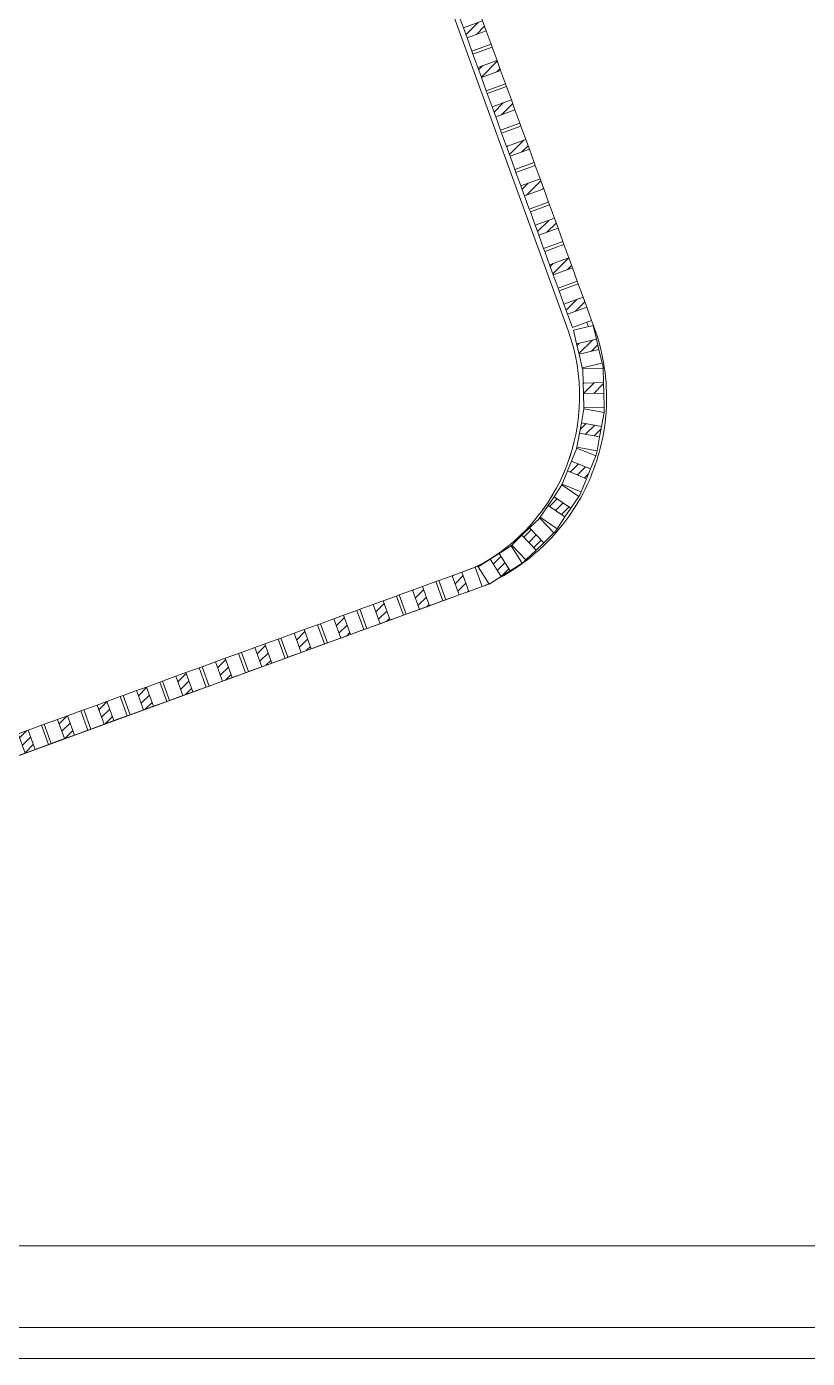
# Model space of a CAD drawing. Header units: millimetres. Extents: x -32090 to 18410, y 18847 to 76047.
# Drawn here: x -14990 to -11177, y 18847 to 25347 of the extents above; entities that cross this region are included whole.
import ezdxf

# ---------------------------------------------------------------- set-up
doc = ezdxf.new("R2010")
doc.units = ezdxf.units.MM
for name, color, linetype, lineweight in [('A-FLOR', 192, 'Continuous', 5), ('A-GLAZ-CURT', 52, 'Continuous', 5), ('A-GLAZ-CWMG', 51, 'Continuous', 5), ('A-WALL', 113, 'Continuous', 5)]:
    doc.layers.add(name, color=color, linetype=linetype, lineweight=lineweight)

# ---------------------------------------------------------------- blocks, each defined once
blk = doc.blocks.new('GUTTER_1 - GUTTER_1-8544427-1st Traffic Floor Plan - Pedestrian')
at = {"layer": 'A-FLOR'}
for p, q in [((-31939.9, 18997), (18260.1, 18997)), ((18410.1, 18847), (-32089.9, 18847))]:
    blk.add_line(p, q, dxfattribs=at)
blk = doc.blocks.new('X Block - X Block-V470-1st Traffic Floor Plan - Pedestrian')
at = {"layer": 'A-GLAZ-CURT'}
h = blk.add_hatch(dxfattribs=at)
h.set_pattern_fill('FP_455', color=256, style=0, pattern_type=2)
h.set_pattern_definition([(115, (28176.08, 3364.584), (-31.720773, -14.79164), [])])
h.paths.add_polyline_path([(18.3, -50), (18.3, 50), (-33.3, 50), (-33.3, -50)])
for p, q in [((-102.5, 50), (-33.3, 50)), ((18.3, 50), (-33.3, 50)), ((-33.3, 50), (-33.3, -50)), ((18.3, -50), (18.3, 50)), ((18.3, 50), (87.5, 50)), ((87.5, 50), (87.5, -50)), ((-33.3, -50), (-102.5, -50)), ((-33.3, -50), (18.3, -50)), ((87.5, -50), (18.3, -50))]:
    blk.add_line(p, q, dxfattribs=at)
blk = doc.blocks.new('X Block - X Block-V471-1st Traffic Floor Plan - Pedestrian')
at = {"layer": 'A-GLAZ-CURT'}
h = blk.add_hatch(dxfattribs=at)
h.set_pattern_fill('FP_456', color=256, style=0, pattern_type=2)
h.set_pattern_definition([(115, (27971.08, 3364.584), (-31.720773, -14.79164), [])])
h.paths.add_polyline_path([(-33.3, -50), (18.3, -50), (18.3, 50), (-33.3, 50)])
for p, q in [((-102.5, 50), (-102.5, -50)), ((-102.5, 50), (-33.3, 50)), ((18.3, 50), (-33.3, 50)), ((-33.3, 50), (-33.3, -50)), ((18.3, -50), (18.3, 50)), ((18.3, 50), (87.5, 50)), ((87.5, 50), (87.5, -50)), ((-33.3, -50), (-102.5, -50)), ((-33.3, -50), (18.3, -50)), ((87.5, -50), (18.3, -50))]:
    blk.add_line(p, q, dxfattribs=at)
blk = doc.blocks.new('X Block - X Block-V472-1st Traffic Floor Plan - Pedestrian')
at = {"layer": 'A-GLAZ-CURT'}
h = blk.add_hatch(dxfattribs=at)
h.set_pattern_fill('FP_457', color=256, style=0, pattern_type=2)
h.set_pattern_definition([(115, (27766.08, 3364.584), (-31.720773, -14.79164), [])])
h.paths.add_polyline_path([(-33.3, -50), (18.3, -50), (18.3, 50), (-33.3, 50)])
for p, q in [((-102.5, 50), (-102.5, -50)), ((-102.5, 50), (-33.3, 50)), ((18.3, 50), (-33.3, 50)), ((-33.3, 50), (-33.3, -50)), ((18.3, -50), (18.3, 50)), ((18.3, 50), (87.5, 50)), ((87.5, 50), (87.5, -50)), ((-33.3, -50), (-102.5, -50)), ((-33.3, -50), (18.3, -50)), ((87.5, -50), (18.3, -50))]:
    blk.add_line(p, q, dxfattribs=at)
blk = doc.blocks.new('X Block - X Block-V473-1st Traffic Floor Plan - Pedestrian')
at = {"layer": 'A-GLAZ-CURT'}
h = blk.add_hatch(dxfattribs=at)
h.set_pattern_fill('FP_458', color=256, style=0, pattern_type=2)
h.set_pattern_definition([(115, (27561.08, 3364.584), (-31.720773, -14.79164), [])])
h.paths.add_polyline_path([(18.3, -50), (18.3, 50), (-33.3, 50), (-33.3, -50)])
for p, q in [((-102.5, 50), (-102.5, -50)), ((-102.5, 50), (-33.3, 50)), ((18.3, 50), (-33.3, 50)), ((-33.3, 50), (-33.3, -50)), ((18.3, -50), (18.3, 50)), ((18.3, 50), (87.5, 50)), ((87.5, 50), (87.5, -50)), ((-33.3, -50), (-102.5, -50)), ((-33.3, -50), (18.3, -50)), ((87.5, -50), (18.3, -50))]:
    blk.add_line(p, q, dxfattribs=at)
blk = doc.blocks.new('X Block - X Block-V474-1st Traffic Floor Plan - Pedestrian')
at = {"layer": 'A-GLAZ-CURT'}
h = blk.add_hatch(dxfattribs=at)
h.set_pattern_fill('FP_459', color=256, style=0, pattern_type=2)
h.set_pattern_definition([(115, (27356.08, 3364.584), (-31.720773, -14.79164), [])])
h.paths.add_polyline_path([(18.3, -50), (18.3, 50), (-33.3, 50), (-33.3, -50)])
for p, q in [((-102.5, 50), (-102.5, -50)), ((-102.5, 50), (-33.3, 50)), ((18.3, 50), (-33.3, 50)), ((-33.3, 50), (-33.3, -50)), ((18.3, -50), (18.3, 50)), ((18.3, 50), (87.5, 50)), ((87.5, 50), (87.5, -50)), ((-33.3, -50), (-102.5, -50)), ((-33.3, -50), (18.3, -50)), ((87.5, -50), (18.3, -50))]:
    blk.add_line(p, q, dxfattribs=at)
blk = doc.blocks.new('X Block - X Block-V475-1st Traffic Floor Plan - Pedestrian')
at = {"layer": 'A-GLAZ-CURT'}
h = blk.add_hatch(dxfattribs=at)
h.set_pattern_fill('FP_460', color=256, style=0, pattern_type=2)
h.set_pattern_definition([(115, (27151.08, 3364.584), (-31.720773, -14.79164), [])])
h.paths.add_polyline_path([(-33.3, -50), (18.3, -50), (18.3, 50), (-33.3, 50)])
for p, q in [((-102.5, 50), (-102.5, -50)), ((-102.5, 50), (-33.3, 50)), ((18.3, 50), (-33.3, 50)), ((-33.3, 50), (-33.3, -50)), ((18.3, -50), (18.3, 50)), ((18.3, 50), (87.5, 50)), ((87.5, 50), (87.5, -50)), ((-33.3, -50), (-102.5, -50)), ((-33.3, -50), (18.3, -50)), ((87.5, -50), (18.3, -50))]:
    blk.add_line(p, q, dxfattribs=at)
blk = doc.blocks.new('X Block - X Block-V476-1st Traffic Floor Plan - Pedestrian')
at = {"layer": 'A-GLAZ-CURT'}
h = blk.add_hatch(dxfattribs=at)
h.set_pattern_fill('FP_461', color=256, style=0, pattern_type=2)
h.set_pattern_definition([(115, (26946.08, 3364.584), (-31.720773, -14.79164), [])])
h.paths.add_polyline_path([(18.3, -50), (18.3, 50), (-33.3, 50), (-33.3, -50)])
for p, q in [((-102.5, 50), (-102.5, -50)), ((-102.5, 50), (-33.3, 50)), ((18.3, 50), (-33.3, 50)), ((-33.3, 50), (-33.3, -50)), ((18.3, -50), (18.3, 50)), ((18.3, 50), (87.5, 50)), ((87.5, 50), (87.5, -50)), ((-33.3, -50), (-102.5, -50)), ((-33.3, -50), (18.3, -50)), ((87.5, -50), (18.3, -50))]:
    blk.add_line(p, q, dxfattribs=at)
blk = doc.blocks.new('X Block - X Block-V477-1st Traffic Floor Plan - Pedestrian')
at = {"layer": 'A-GLAZ-CURT'}
h = blk.add_hatch(dxfattribs=at)
h.set_pattern_fill('FP_462', color=256, style=0, pattern_type=2)
h.set_pattern_definition([(115, (26748.58, 3364.584), (-31.720773, -14.79164), [])])
h.paths.add_polyline_path([(-25.8, -50), (25.8, -50), (25.8, 50), (-25.8, 50)])
for p, q in [((-95, 50), (-95, -50)), ((-95, 50), (-25.8, 50)), ((25.8, 50), (-25.8, 50)), ((-25.8, 50), (-25.8, -50)), ((25.8, -50), (25.8, 50)), ((25.8, 50), (95, 50)), ((95, 50), (95, -50)), ((-25.8, -50), (-95, -50)), ((-25.8, -50), (25.8, -50)), ((95, -50), (25.8, -50))]:
    blk.add_line(p, q, dxfattribs=at)
blk = doc.blocks.new('Rectangular Mullion - 15 x 100mm-10623206-1st Traffic Floor Plan - Pedestrian')
at = {"layer": 'A-GLAZ-CWMG'}
for p, q in [((17131.1, 68712), (17131.1, 68727)), ((17231.1, 68727), (17231.1, 68712))]:
    blk.add_line(p, q, dxfattribs=at)
blk = doc.blocks.new('Rectangular Mullion - 15 x 100mm-V155-1st Traffic Floor Plan - Pedestrian')
at = {"layer": 'A-GLAZ-CWMG'}
for p, q in [((-23149.9, 65882), (-23134.9, 65882)), ((-23134.9, 65782), (-23149.9, 65782))]:
    blk.add_line(p, q, dxfattribs=at)
blk = doc.blocks.new('X Block - X Block-V478-1st Traffic Floor Plan - Pedestrian')
at = {"layer": 'A-GLAZ-CURT'}
h = blk.add_hatch(dxfattribs=at)
h.set_pattern_fill('FP_463', color=256, style=0, pattern_type=2)
h.set_pattern_definition([(121.698, (25957.435, 6448.237), (-29.77903, -18.39047), [])])
h.paths.add_polyline_path([(-33.3, -50), (18.3, -50), (18.3, 50), (-33.3, 50)])
for p, q in [((-102.5, 50), (-102.5, -50)), ((-102.5, 50), (-33.3, 50)), ((18.3, 50), (-33.3, 50)), ((-33.3, 50), (-33.3, -50)), ((18.3, -50), (18.3, 50)), ((18.3, 50), (87.5, 50)), ((87.5, 50), (87.5, -50)), ((-33.3, -50), (-102.5, -50)), ((-33.3, -50), (18.3, -50)), ((87.5, -50), (18.3, -50))]:
    blk.add_line(p, q, dxfattribs=at)
blk = doc.blocks.new('X Block - X Block-V479-1st Traffic Floor Plan - Pedestrian')
at = {"layer": 'A-GLAZ-CURT'}
h = blk.add_hatch(dxfattribs=at)
h.set_pattern_fill('FP_464', color=256, style=0, pattern_type=2)
h.set_pattern_definition([(133.584, (23870.063, 11635.02), (-25.352754, -24.129605), [])])
h.paths.add_polyline_path([(18.3, -50), (18.3, 50), (-33.3, 50), (-33.3, -50), (-26.8, -50)])
for p, q in [((-102.5, 50), (-102.5, -50)), ((-102.5, 50), (-33.3, 50)), ((18.3, 50), (-33.3, 50)), ((-33.3, 50), (-33.3, -50)), ((18.3, -50), (18.3, 50)), ((18.3, 50), (87.5, 50)), ((87.5, 50), (87.5, -50)), ((-33.3, -50), (-102.5, -50)), ((-33.3, -50), (18.3, -50)), ((87.5, -50), (18.3, -50))]:
    blk.add_line(p, q, dxfattribs=at)
blk = doc.blocks.new('X Block - X Block-V480-1st Traffic Floor Plan - Pedestrian')
at = {"layer": 'A-GLAZ-CURT'}
h = blk.add_hatch(dxfattribs=at)
h.set_pattern_fill('FP_465', color=256, style=0, pattern_type=2)
h.set_pattern_definition([(145.469, (20759.183, 16280.69), (-19.83982, -28.833686), [])])
h.paths.add_polyline_path([(18.3, -50), (18.3, 50), (-33.3, 50), (-33.3, -50)])
for p, q in [((-102.5, 50), (-102.5, -50)), ((-102.5, 50), (-33.3, 50)), ((18.3, 50), (-33.3, 50)), ((-33.3, 50), (-33.3, -50)), ((18.3, -50), (18.3, 50)), ((18.3, 50), (87.5, 50)), ((87.5, 50), (87.5, -50)), ((-33.3, -50), (-102.5, -50)), ((-33.3, -50), (18.3, -50)), ((87.5, -50), (18.3, -50))]:
    blk.add_line(p, q, dxfattribs=at)
blk = doc.blocks.new('X Block - X Block-V481-1st Traffic Floor Plan - Pedestrian')
at = {"layer": 'A-GLAZ-CURT'}
h = blk.add_hatch(dxfattribs=at)
h.set_pattern_fill('FP_466', color=256, style=0, pattern_type=2)
h.set_pattern_definition([(157.355, (16758.185, 20186.053), (-13.47571, -32.301784), [])])
h.paths.add_polyline_path([(18.3, -50), (18.3, 50), (-33.3, 50), (-33.3, -50)])
for p, q in [((-102.5, 50), (-102.5, -50)), ((-102.5, 50), (-33.3, 50)), ((18.3, 50), (-33.3, 50)), ((-33.3, 50), (-33.3, -50)), ((18.3, -50), (18.3, 50)), ((18.3, 50), (87.5, 50)), ((87.5, 50), (87.5, -50)), ((-33.3, -50), (-102.5, -50)), ((-33.3, -50), (18.3, -50)), ((87.5, -50), (18.3, -50))]:
    blk.add_line(p, q, dxfattribs=at)
blk = doc.blocks.new('X Block - X Block-V482-1st Traffic Floor Plan - Pedestrian')
at = {"layer": 'A-GLAZ-CURT'}
h = blk.add_hatch(dxfattribs=at)
h.set_pattern_fill('FP_467', color=256, style=0, pattern_type=2)
h.set_pattern_definition([(169.24, (12038.625, 23183.65), (-6.534343, -34.384624), [])])
h.paths.add_polyline_path([(18.3, 50), (-33.3, 50), (-33.3, -50), (18.3, -50)])
for p, q in [((-102.5, 50), (-102.5, -50)), ((-102.5, 50), (-33.3, 50)), ((18.3, 50), (-33.3, 50)), ((-33.3, 50), (-33.3, -50)), ((18.3, -50), (18.3, 50)), ((18.3, 50), (87.5, 50)), ((87.5, 50), (87.5, -50)), ((-33.3, -50), (-102.5, -50)), ((-33.3, -50), (18.3, -50)), ((87.5, -50), (18.3, -50))]:
    blk.add_line(p, q, dxfattribs=at)
blk = doc.blocks.new('X Block - X Block-V483-1st Traffic Floor Plan - Pedestrian')
at = {"layer": 'A-GLAZ-CURT'}
h = blk.add_hatch(dxfattribs=at)
h.set_pattern_fill('FP_468', color=256, style=0, pattern_type=2)
h.set_pattern_definition([(181.126, (6802.87, 25144.952), (0.68779, -34.99324), [])])
h.paths.add_polyline_path([(18.3, -50), (18.3, 50), (-33.3, 50), (-33.3, -50)])
for p, q in [((-102.5, 50), (-102.5, -50)), ((-102.5, 50), (-33.3, 50)), ((18.3, 50), (-33.3, 50)), ((-33.3, 50), (-33.3, -50)), ((18.3, -50), (18.3, 50)), ((18.3, 50), (87.5, 50)), ((87.5, 50), (87.5, -50)), ((-33.3, -50), (-102.5, -50)), ((-33.3, -50), (18.3, -50)), ((87.5, -50), (18.3, -50))]:
    blk.add_line(p, q, dxfattribs=at)
blk = doc.blocks.new('X Block - X Block-11240929-1st Traffic Floor Plan - Pedestrian')
at = {"layer": 'A-GLAZ-CURT'}
h = blk.add_hatch(dxfattribs=at)
h.set_pattern_fill('FP_469', color=256, style=0, pattern_type=2)
h.set_pattern_definition([(192.575, (1480.652, 25974.62), (7.62011, -34.160415), [])])
h.paths.add_polyline_path([(25.8, 50), (-25.8, 50), (-25.8, -50), (25.8, -50), (25.8, -19)])
for p, q in [((-95, 50), (-95, -50)), ((-95, 50), (-25.8, 50)), ((25.8, 50), (-25.8, 50)), ((-25.8, 50), (-25.8, -50)), ((25.8, -50), (25.8, 50)), ((25.8, 50), (95, 50)), ((95, 50), (95, -50)), ((-25.8, -50), (-95, -50)), ((-25.8, -50), (25.8, -50)), ((95, -50), (25.8, -50))]:
    blk.add_line(p, q, dxfattribs=at)
blk = doc.blocks.new('Rectangular Mullion - 15 x 100mm-10946740-1st Traffic Floor Plan - Pedestrian')
at = {"layer": 'A-GLAZ-CWMG'}
for p, q in [((-12273.9, 23671.2), (-12276.1, 23680.7)), ((-12178.8, 23703.8), (-12174.2, 23684.1))]:
    blk.add_line(p, q, dxfattribs=at)
blk = doc.blocks.new('Rectangular Mullion - 15 x 100mm-10636516-1st Traffic Floor Plan - Pedestrian')
at = {"layer": 'A-GLAZ-CWMG'}
for p, q in [((-12174.2, 23684.1), (-12174, 23678.9)), ((-12269.1, 23476.7), (-12269.3, 23486.5)), ((-12169.3, 23488.9), (-12168.8, 23468.7))]:
    blk.add_line(p, q, dxfattribs=at)
blk = doc.blocks.new('Rectangular Mullion - 15 x 100mm-10636517-1st Traffic Floor Plan - Pedestrian')
at = {"layer": 'A-GLAZ-CWMG'}
for p, q in [((-12208, 23256.9), (-12209.9, 23252.1)), ((-12378.4, 23105.4), (-12374.7, 23114.4)), ((-12282.2, 23076.4), (-12289.9, 23057.7))]:
    blk.add_line(p, q, dxfattribs=at)
blk = doc.blocks.new('Rectangular Mullion - 15 x 100mm-10947055-1st Traffic Floor Plan - Pedestrian')
at = {"layer": 'A-GLAZ-CWMG'}
for p, q in [((-12411.1, 22879.6), (-12414.9, 22876)), ((-12628.3, 22809.5), (-12621.1, 22816.4)), ((-12551.8, 22744.3), (-12566.2, 22730.5))]:
    blk.add_line(p, q, dxfattribs=at)
blk = doc.blocks.new('Rectangular Mullion - 15 x 100mm-10947059-1st Traffic Floor Plan - Pedestrian')
at = {"layer": 'A-GLAZ-CWMG'}
blk.add_line((-12566.2, 22730.5), (-12570.5, 22727.8), dxfattribs=at)
blk = doc.blocks.new('X Block - X Block-V484-1st Traffic Floor Plan - Pedestrian')
at = {"layer": 'A-GLAZ-CURT'}
h = blk.add_hatch(dxfattribs=at)
h.set_pattern_fill('FP_470', color=256, style=0, pattern_type=2)
h.set_pattern_definition([(205, (-4362.777, 25666.084), (14.79164, -31.720773), [])])
h.paths.add_polyline_path([(18.3, -50), (18.3, 50), (-33.3, 50), (-33.3, -50)])
for p, q in [((-102.5, 50), (-102.5, -50)), ((-102.5, 50), (-33.3, 50)), ((18.3, 50), (-33.3, 50)), ((-33.3, 50), (-33.3, -50)), ((18.3, -50), (18.3, 50)), ((18.3, 50), (87.5, 50)), ((87.5, 50), (87.5, -50)), ((-33.3, -50), (-102.5, -50)), ((-33.3, -50), (18.3, -50)), ((87.5, -50), (18.3, -50))]:
    blk.add_line(p, q, dxfattribs=at)
blk = doc.blocks.new('X Block - X Block-V485-1st Traffic Floor Plan - Pedestrian')
at = {"layer": 'A-GLAZ-CURT'}
h = blk.add_hatch(dxfattribs=at)
h.set_pattern_fill('FP_471', color=256, style=0, pattern_type=2)
h.set_pattern_definition([(205, (-4567.777, 25666.084), (14.79164, -31.720773), [])])
h.paths.add_polyline_path([(18.3, 50), (-33.3, 50), (-33.3, -50), (18.3, -50)])
for p, q in [((-102.5, 50), (-102.5, -50)), ((-102.5, 50), (-33.3, 50)), ((18.3, 50), (-33.3, 50)), ((-33.3, 50), (-33.3, -50)), ((18.3, -50), (18.3, 50)), ((18.3, 50), (87.5, 50)), ((87.5, 50), (87.5, -50)), ((-33.3, -50), (-102.5, -50)), ((-33.3, -50), (18.3, -50)), ((87.5, -50), (18.3, -50))]:
    blk.add_line(p, q, dxfattribs=at)
blk = doc.blocks.new('X Block - X Block-V486-1st Traffic Floor Plan - Pedestrian')
at = {"layer": 'A-GLAZ-CURT'}
h = blk.add_hatch(dxfattribs=at)
h.set_pattern_fill('FP_472', color=256, style=0, pattern_type=2)
h.set_pattern_definition([(205, (-4772.777, 25666.084), (14.79164, -31.720773), [])])
h.paths.add_polyline_path([(18.3, -50), (18.3, 50), (-33.3, 50), (-33.3, -50)])
for p, q in [((-102.5, 50), (-102.5, -50)), ((-102.5, 50), (-33.3, 50)), ((18.3, 50), (-33.3, 50)), ((-33.3, 50), (-33.3, -50)), ((18.3, -50), (18.3, 50)), ((18.3, 50), (87.5, 50)), ((87.5, 50), (87.5, -50)), ((-33.3, -50), (-102.5, -50)), ((-33.3, -50), (18.3, -50)), ((87.5, -50), (18.3, -50))]:
    blk.add_line(p, q, dxfattribs=at)
blk = doc.blocks.new('X Block - X Block-V487-1st Traffic Floor Plan - Pedestrian')
at = {"layer": 'A-GLAZ-CURT'}
h = blk.add_hatch(dxfattribs=at)
h.set_pattern_fill('FP_473', color=256, style=0, pattern_type=2)
h.set_pattern_definition([(205, (-4977.777, 25666.084), (14.79164, -31.720773), [])])
h.paths.add_polyline_path([(18.3, 50), (-33.3, 50), (-33.3, -50), (18.3, -50), (18.3, -19.7)])
for p, q in [((-102.5, 50), (-102.5, -50)), ((-102.5, 50), (-33.3, 50)), ((18.3, 50), (-33.3, 50)), ((-33.3, 50), (-33.3, -50)), ((18.3, -50), (18.3, 50)), ((18.3, 50), (87.5, 50)), ((87.5, 50), (87.5, -50)), ((-33.3, -50), (-102.5, -50)), ((-33.3, -50), (18.3, -50)), ((87.5, -50), (18.3, -50))]:
    blk.add_line(p, q, dxfattribs=at)
blk = doc.blocks.new('X Block - X Block-V488-1st Traffic Floor Plan - Pedestrian')
at = {"layer": 'A-GLAZ-CURT'}
h = blk.add_hatch(dxfattribs=at)
h.set_pattern_fill('FP_474', color=256, style=0, pattern_type=2)
h.set_pattern_definition([(205, (-5182.777, 25666.084), (14.79164, -31.720773), [])])
h.paths.add_polyline_path([(18.3, -50), (18.3, 50), (-33.3, 50), (-33.3, -50)])
for p, q in [((-102.5, 50), (-102.5, -50)), ((-102.5, 50), (-33.3, 50)), ((18.3, 50), (-33.3, 50)), ((-33.3, 50), (-33.3, -50)), ((18.3, -50), (18.3, 50)), ((18.3, 50), (87.5, 50)), ((87.5, 50), (87.5, -50)), ((-33.3, -50), (-102.5, -50)), ((-33.3, -50), (18.3, -50)), ((87.5, -50), (18.3, -50))]:
    blk.add_line(p, q, dxfattribs=at)
blk = doc.blocks.new('X Block - X Block-V489-1st Traffic Floor Plan - Pedestrian')
at = {"layer": 'A-GLAZ-CURT'}
h = blk.add_hatch(dxfattribs=at)
h.set_pattern_fill('FP_475', color=256, style=0, pattern_type=2)
h.set_pattern_definition([(205, (-5387.777, 25666.084), (14.79164, -31.720773), [])])
h.paths.add_polyline_path([(18.3, 50), (-33.3, 50), (-33.3, -50), (18.3, -50)])
for p, q in [((-102.5, 50), (-102.5, -50)), ((-102.5, 50), (-33.3, 50)), ((18.3, 50), (-33.3, 50)), ((-33.3, 50), (-33.3, -50)), ((18.3, -50), (18.3, 50)), ((18.3, 50), (87.5, 50)), ((87.5, 50), (87.5, -50)), ((-33.3, -50), (-102.5, -50)), ((-33.3, -50), (18.3, -50)), ((87.5, -50), (18.3, -50))]:
    blk.add_line(p, q, dxfattribs=at)
blk = doc.blocks.new('X Block - X Block-V490-1st Traffic Floor Plan - Pedestrian')
at = {"layer": 'A-GLAZ-CURT'}
h = blk.add_hatch(dxfattribs=at)
h.set_pattern_fill('FP_476', color=256, style=0, pattern_type=2)
h.set_pattern_definition([(205, (-5592.777, 25666.084), (14.79164, -31.720773), [])])
h.paths.add_polyline_path([(18.3, 50), (-33.3, 50), (-33.3, -50), (18.3, -50)])
for p, q in [((-102.5, 50), (-102.5, -50)), ((-102.5, 50), (-33.3, 50)), ((18.3, 50), (-33.3, 50)), ((-33.3, 50), (-33.3, -50)), ((18.3, -50), (18.3, 50)), ((18.3, 50), (87.5, 50)), ((87.5, 50), (87.5, -50)), ((-33.3, -50), (-102.5, -50)), ((-33.3, -50), (18.3, -50)), ((87.5, -50), (18.3, -50))]:
    blk.add_line(p, q, dxfattribs=at)
blk = doc.blocks.new('X Block - X Block-V491-1st Traffic Floor Plan - Pedestrian')
at = {"layer": 'A-GLAZ-CURT'}
h = blk.add_hatch(dxfattribs=at)
h.set_pattern_fill('FP_477', color=256, style=0, pattern_type=2)
h.set_pattern_definition([(205, (-5797.777, 25666.084), (14.79164, -31.720773), [])])
h.paths.add_polyline_path([(18.3, 50), (-33.3, 50), (-33.3, -50), (18.3, -50), (18.3, -6.2)])
for p, q in [((-102.5, 50), (-102.5, -50)), ((-102.5, 50), (-33.3, 50)), ((18.3, 50), (-33.3, 50)), ((-33.3, 50), (-33.3, -50)), ((18.3, -50), (18.3, 50)), ((18.3, 50), (87.5, 50)), ((87.5, 50), (87.5, -50)), ((-33.3, -50), (-102.5, -50)), ((-33.3, -50), (18.3, -50)), ((87.5, -50), (18.3, -50))]:
    blk.add_line(p, q, dxfattribs=at)
blk = doc.blocks.new('X Block - X Block-V492-1st Traffic Floor Plan - Pedestrian')
at = {"layer": 'A-GLAZ-CURT'}
h = blk.add_hatch(dxfattribs=at)
h.set_pattern_fill('FP_478', color=256, style=0, pattern_type=2)
h.set_pattern_definition([(205, (-6002.777, 25666.084), (14.79164, -31.720773), [])])
h.paths.add_polyline_path([(18.3, -50), (18.3, 50), (-33.3, 50), (-33.3, -50)])
for p, q in [((-102.5, 50), (-102.5, -50)), ((-102.5, 50), (-33.3, 50)), ((18.3, 50), (-33.3, 50)), ((-33.3, 50), (-33.3, -50)), ((18.3, -50), (18.3, 50)), ((18.3, 50), (87.5, 50)), ((87.5, 50), (87.5, -50)), ((-33.3, -50), (-102.5, -50)), ((-33.3, -50), (18.3, -50)), ((87.5, -50), (18.3, -50))]:
    blk.add_line(p, q, dxfattribs=at)
blk = doc.blocks.new('X Block - X Block-V493-1st Traffic Floor Plan - Pedestrian')
at = {"layer": 'A-GLAZ-CURT'}
h = blk.add_hatch(dxfattribs=at)
h.set_pattern_fill('FP_479', color=256, style=0, pattern_type=2)
h.set_pattern_definition([(205, (-6207.777, 25666.084), (14.79164, -31.720773), [])])
h.paths.add_polyline_path([(18.3, -50), (18.3, 50), (-33.3, 50), (-33.3, -50)])
for p, q in [((-102.5, 50), (-102.5, -50)), ((-102.5, 50), (-33.3, 50)), ((18.3, 50), (-33.3, 50)), ((-33.3, 50), (-33.3, -50)), ((18.3, -50), (18.3, 50)), ((18.3, 50), (87.5, 50)), ((87.5, 50), (87.5, -50)), ((-33.3, -50), (-102.5, -50)), ((-33.3, -50), (18.3, -50)), ((87.5, -50), (18.3, -50))]:
    blk.add_line(p, q, dxfattribs=at)
blk = doc.blocks.new('X Block - X Block-V494-1st Traffic Floor Plan - Pedestrian')
at = {"layer": 'A-GLAZ-CURT'}
h = blk.add_hatch(dxfattribs=at)
h.set_pattern_fill('FP_480', color=256, style=0, pattern_type=2)
h.set_pattern_definition([(205, (-6412.777, 25666.084), (14.79164, -31.720773), [])])
h.paths.add_polyline_path([(18.3, 50), (-33.3, 50), (-33.3, -50), (18.3, -50)])
for p, q in [((-102.5, 50), (-102.5, -50)), ((-102.5, 50), (-33.3, 50)), ((18.3, 50), (-33.3, 50)), ((-33.3, 50), (-33.3, -50)), ((18.3, -50), (18.3, 50)), ((18.3, 50), (87.5, 50)), ((87.5, 50), (87.5, -50)), ((-33.3, -50), (-102.5, -50)), ((-33.3, -50), (18.3, -50)), ((87.5, -50), (18.3, -50))]:
    blk.add_line(p, q, dxfattribs=at)
blk = doc.blocks.new('X Block - X Block-V495-1st Traffic Floor Plan - Pedestrian')
at = {"layer": 'A-GLAZ-CURT'}
h = blk.add_hatch(dxfattribs=at)
h.set_pattern_fill('FP_481', color=256, style=0, pattern_type=2)
h.set_pattern_definition([(205, (-6617.777, 25666.084), (14.79164, -31.720773), [])])
h.paths.add_polyline_path([(18.3, 50), (-33.3, 50), (-33.3, -50), (18.3, -50), (18.3, 7.3)])
for p, q in [((-102.5, 50), (-102.5, -50)), ((-102.5, 50), (-33.3, 50)), ((18.3, 50), (-33.3, 50)), ((-33.3, 50), (-33.3, -50)), ((18.3, -50), (18.3, 50)), ((18.3, 50), (87.5, 50)), ((87.5, 50), (87.5, -50)), ((-33.3, -50), (-102.5, -50)), ((-33.3, -50), (18.3, -50)), ((87.5, -50), (18.3, -50))]:
    blk.add_line(p, q, dxfattribs=at)
blk = doc.blocks.new('Rectangular Mullion - 15 x 100mm-V501-1st Traffic Floor Plan - Pedestrian')
at = {"layer": 'A-GLAZ-CWMG'}
for p, q in [((-12991.4, 22638), (-12977.3, 22643.1)), ((-12943.1, 22549.2), (-12957.2, 22544))]:
    blk.add_line(p, q, dxfattribs=at)

msp = doc.modelspace()

# ---------------------------------------------------------------- linework, layer by layer
at = {"layer": 'A-FLOR'}
for p, q in [((-12216.5, 23873.5), (-12231.3, 23912.3)), ((-16034.3, 21422), (-12878.1, 22572.8)), ((17860.1, 19397), (-31539.9, 19397))]:
    msp.add_line(p, q, dxfattribs=at)
msp.add_arc((-13157.6, 23535.3), 900, 289.9997, 295.70852, dxfattribs=at)
for points, knots in [([(-12216.5, 23873.5), (-12194.4, 23811.8), (-12162.4, 23684.9), (-12154.7, 23535.1), (-12161, 23451.4), (-12162.9, 23432.8)], [0, 0, 0, 0, 0.125, 0.25, 0.2857143, 0.2857143, 0.2857143, 0.2857143]), ([(-12162.9, 23432.8), (-12174.4, 23321.5), (-12240, 23084.5), (-12407.6, 22856.7), (-12535.7, 22751.4), (-12563.9, 22730.6)], [0.2857143, 0.2857143, 0.2857143, 0.2857143, 0.5, 0.75, 0.8170974, 0.8170974, 0.8170974, 0.8170974]), ([(-12568.9, 22726.9), (-12591.7, 22710.3), (-12627.6, 22686.4), (-12664.9, 22664.9), (-12678, 22657.8)], [0.82101749, 0.82101749, 0.82101749, 0.82101749, 0.875, 0.90360641, 0.90360641, 0.90360641, 0.90360641])]:
    msp.add_open_spline(points, degree=3, knots=knots, dxfattribs=at)
at = {"layer": 'A-WALL'}
for p, q in [((-12346, 23863.8), (-12909.1, 25410.9)), ((-12254.2, 23904), (-12252.1, 23898)), ((-12798.8, 22708.1), (-12789.8, 22711.4)), ((-12749.3, 22619.7), (-12764.6, 22614.1))]:
    msp.add_line(p, q, dxfattribs=at)
for radius, start, end in [(940, 297.87518, 19.99999), (1040, 19.12249, 19.99999), (940, 340.81467, 343.71968), (940, 334.61646, 337.51491), (940, 328.41915, 331.30705), (940, 322.22259, 325.09493), (1040, 297.48643, 298.53067)]:
    msp.add_arc((-13229.3, 23542.3), radius, start, end, dxfattribs=at)

# ---------------------------------------------------------------- block references
at = {"layer": 'A-FLOR'}
msp.add_blockref('GUTTER_1 - GUTTER_1-8544427-1st Traffic Floor Plan - Pedestrian', (0, 0), dxfattribs=at)
at = {"layer": 'A-GLAZ-CURT'}
for name, p, rotation in [('X Block - X Block-V470-1st Traffic Floor Plan - Pedestrian', (-12798.5, 25326.1), 289.9999899081901), ('X Block - X Block-V471-1st Traffic Floor Plan - Pedestrian', (-12728.3, 25133.5), 289.9999899081901), ('X Block - X Block-V472-1st Traffic Floor Plan - Pedestrian', (-12658.2, 24940.8), 289.9999899081901), ('X Block - X Block-V473-1st Traffic Floor Plan - Pedestrian', (-12588.1, 24748.2), 289.9999899081901), ('X Block - X Block-V474-1st Traffic Floor Plan - Pedestrian', (-12518, 24555.6), 289.9999899081901), ('X Block - X Block-V475-1st Traffic Floor Plan - Pedestrian', (-12447.9, 24362.9), 289.9999899081901), ('X Block - X Block-V476-1st Traffic Floor Plan - Pedestrian', (-12377.8, 24170.3), 289.9999899081901), ('X Block - X Block-V477-1st Traffic Floor Plan - Pedestrian', (-12310.2, 23984.7), 289.9999899081901), ('X Block - X Block-V478-1st Traffic Floor Plan - Pedestrian', (-12247.6, 23777.4), 283.3019303288603), ('X Block - X Block-V479-1st Traffic Floor Plan - Pedestrian', (-12221.5, 23575.2), 271.4163531892617), ('X Block - X Block-V480-1st Traffic Floor Plan - Pedestrian', (-12237.6, 23371.9), 259.5307760496637), ('X Block - X Block-V481-1st Traffic Floor Plan - Pedestrian', (-12295.2, 23176.3), 247.6451989100648), ('X Block - X Block-V482-1st Traffic Floor Plan - Pedestrian', (-12391.8, 22996.8), 235.7596217704665), ('X Block - X Block-V483-1st Traffic Floor Plan - Pedestrian', (-12523.4, 22841), 223.8740446308679), ('X Block - X Block-11240929-1st Traffic Floor Plan - Pedestrian', (-12677.5, 22719), 212.4245431232234), ('X Block - X Block-V484-1st Traffic Floor Plan - Pedestrian', (-12878, 22626.1), 199.9999884834267), ('X Block - X Block-V485-1st Traffic Floor Plan - Pedestrian', (-13070.6, 22556), 199.9999884834267), ('X Block - X Block-V486-1st Traffic Floor Plan - Pedestrian', (-13263.3, 22485.8), 199.9999884834267), ('X Block - X Block-V487-1st Traffic Floor Plan - Pedestrian', (-13455.9, 22415.7), 199.9999884834267), ('X Block - X Block-V488-1st Traffic Floor Plan - Pedestrian', (-13648.5, 22345.6), 199.9999884834267), ('X Block - X Block-V489-1st Traffic Floor Plan - Pedestrian', (-13841.2, 22275.5), 199.9999884834267), ('X Block - X Block-V490-1st Traffic Floor Plan - Pedestrian', (-14033.8, 22205.4), 199.9999884834267), ('X Block - X Block-V491-1st Traffic Floor Plan - Pedestrian', (-14226.4, 22135.3), 199.9999884834267), ('X Block - X Block-V492-1st Traffic Floor Plan - Pedestrian', (-14419.1, 22065.2), 199.9999884834267), ('X Block - X Block-V493-1st Traffic Floor Plan - Pedestrian', (-14611.7, 21995), 199.9999884834267), ('X Block - X Block-V494-1st Traffic Floor Plan - Pedestrian', (-14804.4, 21924.9), 199.9999884834267), ('X Block - X Block-V495-1st Traffic Floor Plan - Pedestrian', (-14997, 21854.8), 199.9999884834267)]:
    msp.add_blockref(name, p, dxfattribs=dict(at, rotation=rotation))
at = {"layer": 'A-GLAZ-CWMG'}
for name, p, rotation in [('Rectangular Mullion - 15 x 100mm-10623206-1st Traffic Floor Plan - Pedestrian', (-5407.4, -45214.6), 19.99998990819003), ('Rectangular Mullion - 15 x 100mm-V155-1st Traffic Floor Plan - Pedestrian', (-66642.5, -19218.4), 289.9999899081897), ('Rectangular Mullion - 15 x 100mm-V155-1st Traffic Floor Plan - Pedestrian', (-66572.4, -19411.1), 289.9999899081901), ('Rectangular Mullion - 15 x 100mm-V155-1st Traffic Floor Plan - Pedestrian', (-66502.3, -19603.7), 289.9999899081903), ('Rectangular Mullion - 15 x 100mm-V155-1st Traffic Floor Plan - Pedestrian', (-66432.2, -19796.4), 289.9999899081901), ('Rectangular Mullion - 15 x 100mm-V155-1st Traffic Floor Plan - Pedestrian', (-66362.1, -19989), 289.9999899081897), ('Rectangular Mullion - 15 x 100mm-V155-1st Traffic Floor Plan - Pedestrian', (-66292, -20181.6), 289.9999899081901), ('Rectangular Mullion - 15 x 100mm-10636516-1st Traffic Floor Plan - Pedestrian', (-5133.6, -2214.9), 348.1144228604021), ('Rectangular Mullion - 15 x 100mm-10636517-1st Traffic Floor Plan - Pedestrian', (-5133.6, -2214.9), 348.1144228604017), ('Rectangular Mullion - 15 x 100mm-V155-1st Traffic Floor Plan - Pedestrian', (-57422.5, 76470.1), 199.9999884834265), ('Rectangular Mullion - 15 x 100mm-V155-1st Traffic Floor Plan - Pedestrian', (-57615.2, 76400), 199.9999884834276), ('Rectangular Mullion - 15 x 100mm-V155-1st Traffic Floor Plan - Pedestrian', (-57807.8, 76329.9), 199.9999884834263), ('Rectangular Mullion - 15 x 100mm-V155-1st Traffic Floor Plan - Pedestrian', (-58000.4, 76259.8), 199.9999884834265), ('Rectangular Mullion - 15 x 100mm-V155-1st Traffic Floor Plan - Pedestrian', (-58193.1, 76189.7), 199.9999884834265), ('Rectangular Mullion - 15 x 100mm-V155-1st Traffic Floor Plan - Pedestrian', (-58385.7, 76119.6), 199.9999884834265), ('Rectangular Mullion - 15 x 100mm-V155-1st Traffic Floor Plan - Pedestrian', (-58578.3, 76049.5), 199.9999884834274), ('Rectangular Mullion - 15 x 100mm-V155-1st Traffic Floor Plan - Pedestrian', (-58771, 75979.3), 199.9999884834267), ('Rectangular Mullion - 15 x 100mm-V155-1st Traffic Floor Plan - Pedestrian', (-58963.6, 75909.2), 199.9999884834263), ('Rectangular Mullion - 15 x 100mm-V155-1st Traffic Floor Plan - Pedestrian', (-59156.3, 75839.1), 199.9999884834265)]:
    msp.add_blockref(name, p, dxfattribs=dict(at, rotation=rotation))
for name in ['Rectangular Mullion - 15 x 100mm-10946740-1st Traffic Floor Plan - Pedestrian', 'Rectangular Mullion - 15 x 100mm-10636516-1st Traffic Floor Plan - Pedestrian', 'Rectangular Mullion - 15 x 100mm-10636517-1st Traffic Floor Plan - Pedestrian', 'Rectangular Mullion - 15 x 100mm-10947055-1st Traffic Floor Plan - Pedestrian', 'Rectangular Mullion - 15 x 100mm-10947059-1st Traffic Floor Plan - Pedestrian', 'Rectangular Mullion - 15 x 100mm-V501-1st Traffic Floor Plan - Pedestrian']:
    msp.add_blockref(name, (0, 0), dxfattribs=at)

doc.saveas('drawing.dxf')
